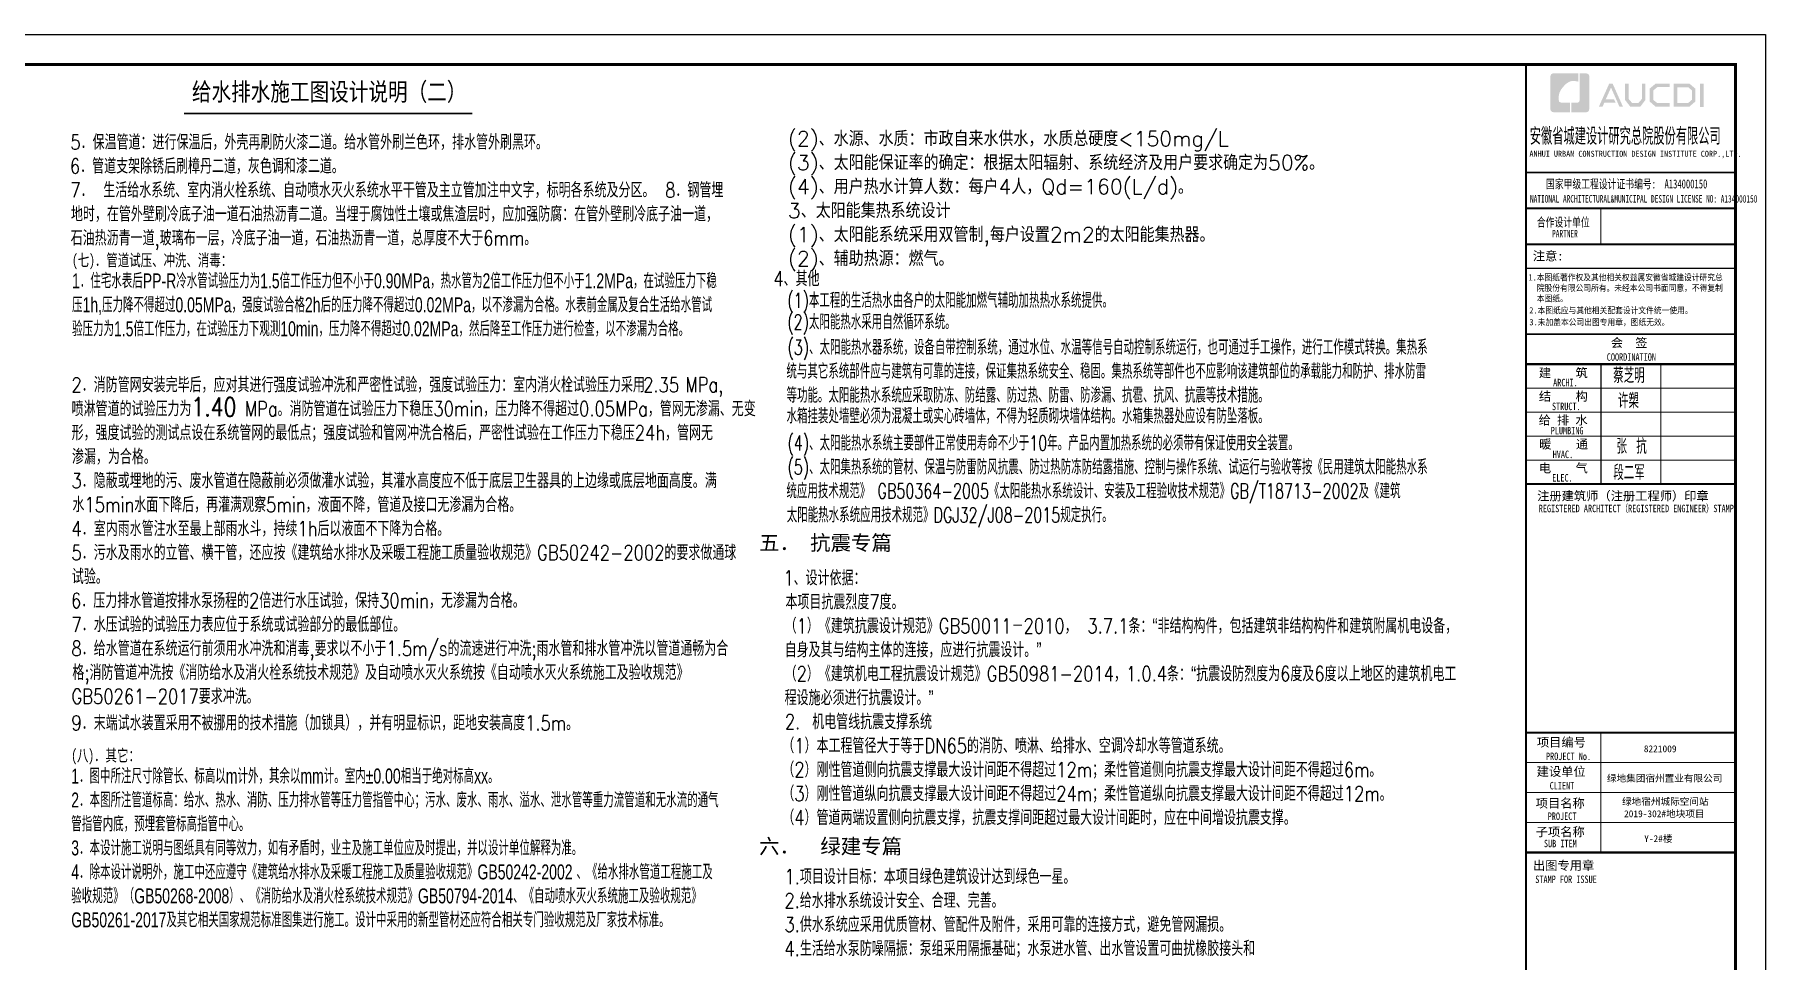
# Model space of a CAD drawing. Extents: x 27938 to 1507990, y 110129 to 923079.
# Drawn here: x 632772 to 690551, y 534156 to 565057 of the extents above; entities that cross this region are included whole.
import ezdxf

# ---------------------------------------------------------------- set-up
doc = ezdxf.new("R2010")
doc.units = 0
doc.header["$LTSCALE"] = 1000
doc.header["$MEASUREMENT"] = 0
for name, color, linetype in [('0s-水标注', 7, 'Continuous'), ('0s_水标注', 7, 'Continuous'), ('PUB_TEXT', 4, 'Continuous'), ('图框', 140, 'Continuous'), ('图签文字', 147, 'Continuous')]:
    doc.layers.add(name, color=color, linetype=linetype)
doc.layers.add('yichutu', color=7, linetype='Continuous', true_color=0xffffff, plot=False)
doc.layers.add('图签', color=147, linetype='Continuous', lineweight=18)
doc.styles.add('-黑体', font='simhei.ttf', dxfattribs={"width": 0.8})
doc.styles.add('HT', font='simhei.ttf')
doc.styles.add('HZ', font='txt', dxfattribs={"bigfont": 'hztxt'})
doc.styles.add('HZTXT', font='COMPLEX', dxfattribs={"width": 0.7, "bigfont": 'HZTXT'})
doc.styles.add('宋体', font='', dxfattribs={"height": 50})
doc.styles.add('建筑图签-1', font='simhei.ttf', dxfattribs={"width": 0.7})
doc.styles.add('建筑图签-2', font='TXT.shx', dxfattribs={"width": 0.5, "bigfont": 'HZTXT.shx'})
doc.styles.get('宋体').set_extended_font_data('SimSun')

# ---------------------------------------------------------------- blocks, each defined once
blk = doc.blocks.new('院标1')
h = blk.add_hatch(color=150)
h.dxf.hatch_style = 1
h.set_gradient(color1=(33, 113, 253), color2=(33, 113, 253), tint=1, name='INVCURVED')
edge = h.paths.add_edge_path()
edge.add_spline(control_points=[(116373, 648379), (116379, 648379), (116382, 648379), (116391, 648379), (116391, 648379), (116391, 648379), (116616, 648379), (116616, 648379), (116616, 648379), (116616, 648379), (116616, 648054), (116616, 648054), (116616, 648054), (116616, 648054), (116108, 648054), (116108, 648054), (116108, 648054), (116028, 648054), (115963, 648111), (115963, 648199), (115963, 648199), (115963, 648199), (115963, 649215), (115963, 649215), (115963, 649215), (115963, 649295), (116018, 649360), (116108, 649360), (116108, 649360), (116108, 649360), (116897, 649360), (116897, 649360), (116897, 649360), (116897, 649360), (116897, 649080), (116897, 649080), (116897, 649080), (116897, 649080), (116566, 649140), (116356, 648859), (116356, 648859), (116245, 648719), (116240, 648545), (116247, 648466), (116247, 648466), (116254, 648386), (116247, 648466), (116247, 648466), (116247, 648466), (116247, 648466), (116258, 648374), (116373, 648379)], knot_values=[0, 0, 0, 0, 0.071429, 0.071429, 0.071429, 0.107143, 0.142857, 0.142857, 0.142857, 0.178571, 0.214286, 0.214286, 0.214286, 0.25, 0.285714, 0.285714, 0.285714, 0.321429, 0.357143, 0.357143, 0.357143, 0.392857, 0.428571, 0.428571, 0.428571, 0.464286, 0.5, 0.5, 0.5, 0.535714, 0.571429, 0.571429, 0.571429, 0.607143, 0.642857, 0.642857, 0.642857, 0.678571, 0.714286, 0.714286, 0.714286, 0.75, 0.785714, 0.785714, 0.785714, 0.821429, 0.857143, 0.857143, 0.857143, 0.928571, 1, 1, 1, 1], degree=3, periodic=0)
h = blk.add_hatch(color=150)
h.dxf.hatch_style = 1
h.set_gradient(color1=(33, 113, 253), color2=(33, 113, 253), tint=1, name='INVCURVED')
edge = h.paths.add_edge_path()
edge.add_spline(control_points=[(117268, 649215), (117268, 649215), (117268, 648199), (117268, 648199), (117268, 648199), (117268, 648114), (117212, 648054), (117123, 648054), (117123, 648054), (117123, 648054), (116663, 648054), (116663, 648054), (116663, 648054), (116663, 648054), (116663, 648379), (116663, 648379), (116663, 648379), (116663, 648379), (116865, 648379), (116865, 648379), (116865, 648379), (116907, 648379), (116941, 648413), (116941, 648455), (116941, 648455), (116941, 648455), (116941, 649360), (116941, 649360), (116941, 649360), (116941, 649360), (117123, 649360), (117123, 649360), (117123, 649360), (117204, 649360), (117268, 649306), (117268, 649215)], knot_values=[0, 0, 0, 0, 0.1, 0.1, 0.1, 0.15, 0.2, 0.2, 0.2, 0.25, 0.3, 0.3, 0.3, 0.35, 0.4, 0.4, 0.4, 0.45, 0.5, 0.5, 0.5, 0.55, 0.6, 0.6, 0.6, 0.65, 0.7, 0.7, 0.7, 0.75, 0.8, 0.8, 0.8, 0.9, 1, 1, 1, 1], degree=3, periodic=0)
blk = doc.blocks.new('TK')
at = {"layer": '图框'}
h = blk.add_hatch(color=256, dxfattribs=at)
h.paths.add_polyline_path([(547288, 547072), (547414, 547072), (547414, 546302), (547288, 546302)])
h.paths.add_polyline_path([(546536, 546956), (546536, 546430), (546896, 546430), (547020, 546536), (547020, 546855), (546900, 546956)], flags=16)
h.paths.add_polyline_path([(546418, 547074), (546418, 546311), (546940, 546311), (547138, 546482), (547138, 546910), (546943, 547074)])
h.paths.add_polyline_path([(546275, 547077), (546275, 546962), (545868, 546962), (545735, 546851), (545735, 546531), (545868, 546429), (546277, 546429), (546277, 546307), (545813, 546307), (545611, 546481), (545611, 546910), (545809, 547077)])
h.paths.add_polyline_path([(544792, 547075), (544912, 547075), (544912, 546565), (545026, 546433), (545237, 546433), (545351, 546565), (545351, 547075), (545465, 547075), (545465, 546528), (545301, 546311), (544963, 546311), (544792, 546530)])
h.paths.add_polyline_path([(544260, 547074), (544377, 547074), (544719, 546310), (544603, 546310), (544322, 546944), (544147, 546556), (544418, 546556), (544479, 546440), (544098, 546440), (544039, 546308), (543916, 546308)])
for p, q in [((541480, 544114), (548480, 544114)), ((541480, 544114), (548480, 544114)), ((541480, 542914), (548480, 542914))]:
    blk.add_line(p, q, dxfattribs=at)
blk.add_lwpolyline([(465375, 548714), (549475, 548714), (549475, 489314), (465375, 489314)], close=True, dxfattribs=at)
blk.add_lwpolyline([(465375, 548714), (549475, 548714), (549475, 489314), (465375, 489314)], close=True, dxfattribs=at)
at = {"layer": '图框', "const_width": 100}
blk.add_lwpolyline([(548475, 490314), (548475, 547714), (467875, 547714), (467875, 490314)], close=True, dxfattribs=at)
at = {"layer": '图框'}
for points, const_width in [([(541480, 490314), (541480, 547714)], 70), ([(541480, 544114), (548480, 544114)], 60), ([(541480, 542914), (548480, 542914)], 60), ([(541480, 542914), (548480, 542914)], 60), ([(543980, 542914), (543980, 541714)], 35), ([(541480, 541714), (548480, 541714)], 60), ([(541480, 541714), (548480, 541714)], 60), ([(541480, 540913), (548480, 540913)], 35), ([(541488, 538714), (548488, 538714)], 60), ([(541488, 537714), (548488, 537714)], 70), ([(541488, 537714), (548488, 537714)], 70), ([(543988, 537714), (543988, 533714)], 35), ([(545988, 537714), (545988, 533714)], 35), ([(541488, 536914), (548488, 536914)], 35), ([(541488, 536114), (548488, 536114)], 35), ([(541488, 535314), (548488, 535314)], 35), ([(541488, 534514), (548488, 534514)], 35), ([(541488, 533714), (548488, 533714)], 70), ([(541480, 525414), (548480, 525414)], 70), ([(541480, 525414), (548480, 525414)], 70), ([(543980, 521414), (543980, 525414)], 35), ([(541480, 524414), (548480, 524414)], 35), ([(541480, 523414), (548480, 523414)], 35), ([(541480, 522414), (548480, 522414)], 35), ([(548480, 521414), (541480, 521414)], 70)]:
    blk.add_lwpolyline(points, dxfattribs=dict(at, const_width=const_width))
blk.add_blockref('院标1', (426331, -101935))
for s, height, style, width, p in [('ANHUI URBAN CONSTRUCTION DESIGN INSTITUTE CORP.,LTD.', 200, '建筑图签-1', 0.91, (541598, 544636)), ('NATIONAL ARCHITECTURAL&MUNICIPAL DESIGN LICENSE NO: A134000150', 250, '建筑图签-1', 0.6, (541617, 543108)), ('PARTNER', 250, '建筑图签-1', 0.6, (542355, 541947)), ('1.本图纸著作权及其他相关权益属安徽省城建设计研究总', 210, 'HT', 0.88, (541566, 540507)), ('院股份有限公司所有。未经本公司书面同意，不得复制', 210, 'HT', 0.88, (541845, 540153)), (' 2.本图纸应与其他相关配套设计文件统一使用。 ', 210, 'HT', 0.88, (541455, 539406)), ('本图纸。', 210, 'HT', 0.88, (541845, 539803)), ('3.未加盖本公司出图专用章，图纸无效。', 210, 'HT', 0.88, (541598, 539011)), ('COORDINATION', 250, '建筑图签-1', 0.7, (544180, 537827)), ('ARCHI.', 250, '建筑图签-1', 0.7, (542389, 536975)), ('STRUCT.', 250, '建筑图签-1', 0.7, (542350, 536179)), ('PLUMBING', 250, '建筑图签-1', 0.7, (542309, 535372)), ('HVAC.', 250, '建筑图签-1', 0.7, (542374, 534579)), ('ELEC.', 250, '建筑图签-1', 0.7, (542358, 533794)), ('REGISTERED ARCHITECT（REGISTERED ENGINEER）STAMP', 250, '建筑图签-1', 0.7, (541909, 532772)), ('PROJECT No.', 250, '建筑图签-1', 0.7, (542150, 524499, -1799)), ('CLIENT', 250, '建筑图签-1', 0.7, (542274, 523520)), ('PROJECT', 250, '建筑图签-1', 0.7, (542209, 522500)), ('SUB ITEM', 250, '建筑图签-1', 0.7, (542082, 521589)), ('STAMP FOR ISSUE', 250, '建筑图签-1', 0.7, (541793, 520395))]:
    blk.add_text(s, height=height, dxfattribs=dict(at, style=style, width=width)).set_placement(p)
at = {"layer": '图签', "color": 2, "style": '宋体'}
for s, height, p in [('8221009', 229.3, (545417, 524761)), ('绿地集团宿州置业有限公司', 229.34, (544185, 523776)), ('绿地宿州城际空间站', 229.3, (544690, 523001)), ('2019-302#地块项目', 229.34, (544757, 522592)), ('Y-2#楼', 229.3, (545429, 521761))]:
    blk.add_text(s, height=height, dxfattribs=at).set_placement(p)
at = {"layer": '图签文字', "color": 7, "style": '建筑图签-1'}
for s, height, width, p in [('安徽省城建设计研究总院股份有限公司', 500, 0.55, (541608, 545091)), ('国家甲级工程设计证书编号:  A134000150', 300, 0.7, (542152, 543581)), ('合作设计单位', 300, 0.7, (541845, 542304))]:
    blk.add_text(s, height=height, dxfattribs=dict(at, width=width)).set_placement(p)
for s, p in [('注意:', (541711, 541177)), ('会  签', (544315, 538281)), ('建    筑', (541910, 537280)), ('结    构', (541914, 536493)), ('给 排 水', (541905, 535699)), ('暖    通', (541923, 534896)), ('电    气', (541913, 534096)), ('注册建筑师（注册工程师）印章', (541855, 533167)), ('项目编号', (541848, 524946)), ('建设单位', (541840, 523969)), ('项目名称', (541807, 522911)), ('子项名称', (541807, 521954)), ('出图专用章', (541716, 520832))]:
    blk.add_text(s, height=300, dxfattribs=at).set_placement(p)
at = {"layer": '图签文字', "color": 1, "style": '建筑图签-2', "width": 0.7}
for s, p in [('蔡芝明', (544395, 537085)), ('许槊', (544555, 536242)), ('张 抗', (544505, 534724)), ('段二军', (544401, 533845))]:
    blk.add_text(s, height=500, dxfattribs=at).set_placement(p)
blk = doc.blocks.new('yct-841-594-84100-59399.9999999999-100-1000.0')
at = {"layer": 'yichutu', "color": 7, "true_color": 0xffffff}
blk.add_lwpolyline([(0, 0), (0, 59400), (84100, 59400), (84100, 0)], close=True, dxfattribs=at)

msp = doc.modelspace()

# ---------------------------------------------------------------- linework, layer by layer
at = {"layer": '0s_水标注', "const_width": 50}
msp.add_lwpolyline([(637756.8, 562421.7), (647380.1, 562421.7)], dxfattribs=at)

# ---------------------------------------------------------------- block references
msp.add_blockref('TK', (141075.6, 16343.3))
at = {"layer": 'yichutu'}
msp.add_blockref('yct-841-594-84100-59399.9999999999-100-1000.0', (606450.6, 505657), dxfattribs=at)

# ---------------------------------------------------------------- texts
at = {"layer": '0s-水标注', "char_height": 500, "width": 14500, "attachment_point": 1, "style": 'HZ'}
for s, insert in [('\\P{\\fSimHei|b0|i0|c134|p2;五． 抗震专篇}', (656956.8, 549177.3)), ('\\P{\\fSimHei|b0|i0|c134|p2;六．  绿建专篇}', (656956.8, 539049))]:
    msp.add_mtext(s, dxfattribs=dict(at, insert=insert))
at = {"layer": '0s_水标注', "width": 0.8}
for s, height, style, p in [('给水排水施工图设计说明（二）', 600, '-黑体', (638023.1, 562850.7)), ('5．保温管道：进行保温后，外壳再刷防火漆二道。给水管外刷兰色环，排水管外刷黑环。', 500, 'HZ', (633965.3, 561216.9)), ('6．管道支架除锈后刷樟丹二道，灰色调和漆二道。', 500, 'HZ', (633951, 560416.9)), ('7． 生活给水系统、室内消火栓系统、自动喷水灭火系统水平干管及主立管加注中文字，标明各系统及分区。 8．钢管埋', 500, 'HZ', (633965.3, 559616.9)), ('地时，在管外壁刷冷底子油一道石油热沥青二道。当埋于腐蚀性土壤或焦渣层时，应加强防腐：在管外壁刷冷底子油一道，', 500, 'HZ', (633986.1, 558816.9)), ('石油热沥青一道,玻璃布一层，冷底子油一道，石油热沥青一道，总厚度不大于6mm。', 500, 'HZ', (633976.6, 558016.9)), ('4、其他', 500, 'HZ', (657432.7, 556657.2)), ('1、设计依据：', 500, 'HZ', (657767.5, 546671.3)), ('本项目抗震烈度7度。', 500, 'HZ', (657837.2, 545871.3)), ('（1）《建筑抗震设计规范》GB50011－2010， 3.7.1条：“非结构构件，包括建筑非结构构件和建筑附属机电设备，', 500, 'HZ', (657810.4, 545071.3)), ('自身及其与结构主体的连接，应进行抗震设计。”', 500, 'HZ', (657810.4, 544271.3)), ('（2）《建筑机电工程抗震设计规范》GB50981-2014，1.0.4条：“抗震设防烈度为6度及6度以上地区的建筑机电工', 500, 'HZ', (657810.4, 543471.3)), ('程设施必须进行抗震设计。”', 500, 'HZ', (657810.4, 542671.3)), ('2.\u3000机电管线抗震支撑系统', 500, 'HZ', (657816.7, 541871.3)), ('（1）本工程管径大于等于DN65的消防、喷淋、给排水、空调冷却水等管道系统。', 500, 'HZ', (657733, 541071.3)), ('（2）刚性管道侧向抗震支撑最大设计间距不得超过12m；柔性管道侧向抗震支撑最大设计间距不得超过6m。', 500, 'HZ', (657733, 540271.3)), ('（3）刚性管道纵向抗震支撑最大设计间距不得超过24m；柔性管道纵向抗震支撑最大设计间距不得超过12m。', 500, 'HZ', (657733, 539471.3)), ('（4）管道两端设置侧向抗震支撑，抗震支撑间距超过最大设计间距时，应在中间增设抗震支撑。', 500, 'HZ', (657733, 538671.3))]:
    msp.add_text(s, height=height, dxfattribs=dict(at, style=style)).set_placement(p)
at = {"layer": '0s_水标注', "color": 7}
for s, height, style, width, p in [('(3)、太阳能热水器系统，设备自带控制系统，通过水位、水温等信号自动控制系统运行，也可通过手工操作，进行工作模式转换。集热系', 500, 'HZTXT', 0.7, (657905.5, 554371.4)), ('统与其它系统部件应与建筑有可靠的连接，保证集热系统安全、稳固。集热系统等部件也不应影响该建筑部位的承载能力和防护、排水防雷', 500, 'HZTXT', 0.7, (657869.7, 553571.4)), ('2．消防管网安装完毕后，应对其进行强度试验冲洗和严密性试验，强度试验压力：室内消火栓试验压力采用', 500, 'HZ', 0.8, (634002.3, 553117)), ('2.35', 500, 'HZ', 0.8, (653088.1, 553117)), ('MPa,', 500, 'HZ', 0.8, (654493.8, 553121)), ('1.40', 625, 'HZ', 0.8, (638007.4, 552317)), ('等功能。太阳能热水系统应采取防冻、防结露、防过热、防雷、防渗漏、抗雹、抗风、抗震等技术措施。', 500, 'HZTXT', 0.7, (657872.4, 552771.4)), ('喷淋管道的试验压力为', 500, 'HZ', 0.8, (634007.4, 552317)), ('MPa。消防管道在试验压力下稳压30min，压力降不得超过0.05MPa，管网无渗漏、无变', 500, 'HZ', 0.8, (639787.4, 552317)), ('形，强度试验的测试点设在系统管网的最低点；强度试验和管网冲洗合格后，严密性试验在工作压力下稳压24h，管网无', 500, 'HZ', 0.8, (634007.4, 551517)), ('渗漏，为合格。', 500, 'HZ', 0.8, (634020, 550717)), ('(4)、太阳能热水系统主要部件正常使用寿命不少于10年。产品内置加热系统的必须带有保证使用安全装置。', 500, 'HZTXT', 0.7, (657905.5, 551174.5)), ('(5)、太阳集热系统的管材、保温与防雷防风抗震、防过热防冻防结露措施、控制与操作系统、试运行与验收等按《民用建筑太阳能热水系', 500, 'HZTXT', 0.7, (657905.5, 550374.5)), ('3．隐蔽或埋地的污、废水管道在隐蔽前必须做灌水试验，其灌水高度应不低于底层卫生器具的上边缘或底层地面高度。满', 500, 'HZ', 0.8, (634002.3, 549917)), ('统应用技术规范》 GB50364-2005《太阳能热水系统设计、安装及工程验收技术规范》GB/T18713-2002及《建筑', 500, 'HZTXT', 0.7, (657869.7, 549574.5)), ('水15min水面下降后，再灌满观察5min，液面不降，管道及接口无渗漏为合格。', 500, 'HZ', 0.8, (634035.8, 549117)), ('太阳能热水系统应用技术规范》DGJ32/J08-2015规定执行。', 500, 'HZTXT', 0.7, (657880.7, 548774.5)), ('4．室内雨水管注水至最上部雨水斗，持续1h后以液面不下降为合格。', 500, 'HZ', 0.8, (634002.3, 548317)), ('5．污水及雨水的立管、横干管，还应按《建筑给水排水及采暖工程施工质量验收规范》GB50242-2002的要求做通球', 500, 'HZ', 0.8, (634002.3, 547517)), ('试验。', 500, 'HZ', 0.8, (634016.9, 546717)), ('6．压力排水管道按排水泵扬程的2倍进行水压试验，保持30min，无渗漏为合格。', 500, 'HZ', 0.8, (633988.1, 545917)), ('7．水压试验的试验压力表应位于系统或试验部分的最低部位。', 500, 'HZ', 0.8, (634002.3, 545117)), ('8．给水管道在系统运行前须用水冲洗和消毒,要求以不小于1.5m/s的流速进行冲洗;雨水管和排水管冲洗以管道通畅为合', 500, 'HZ', 0.8, (634002.3, 544317)), ('格;消防管道冲洗按《消防给水及消火栓系统技术规范》及自动喷水灭火系统按《自动喷水灭火系统施工及验收规范》', 500, 'HZ', 0.8, (634032.6, 543517)), ('GB50261-2017要求冲洗。', 500, 'HZ', 0.8, (634002.3, 542717)), ('1.项目设计目标：本项目绿色建筑设计达到绿色一星。', 500, 'HZ', 0.8, (657804.3, 536702.1)), ('2.给水排水系统设计安全、合理、完善。', 500, 'HZ', 0.8, (657804.3, 535902.1)), ('3.供水系统应采用优质管材、管配件及附件，采用可靠的连接方式，避免管网漏损。', 500, 'HZ', 0.8, (657804.3, 535102.1)), ('4.生活给水泵防噪隔振：泵组采用隔振基础；水泵进水管、出水管设置可曲扰橡胶接头和', 500, 'HZ', 0.8, (657804.3, 534302.1))]:
    msp.add_text(s, height=height, dxfattribs=dict(at, style=style, width=width)).set_placement(p)
at = {"layer": '0s_水标注', "color": 1, "style": 'HZTXT', "width": 0.7}
msp.add_text('水箱挂装处墙壁必须为混凝土或实心砖墙体，不得为轻质砌块墙体结构。水箱集热器处应设有防坠落板。', height=500, dxfattribs=at).set_placement((657872.4, 552076.7))
at = {"layer": '0s_水标注', "color": 0, "style": 'HZ', "width": 0.8}
msp.add_text('9．末端试水装置采用不被挪用的技术措施（加锁具），并有明显标识，距地安装高度1.5m。', height=500, dxfattribs=at).set_placement((634002.3, 541831.9))
at = {"layer": '0s_水标注', "char_height": 500, "width": 21570.464, "attachment_point": 1, "line_spacing_factor": 0.96}
for s, insert, style in [('(2)、水源、水质：市政自来水供水，水质总硬度<150mg/L\\P(3)、太阳能保证率的确定：根据太阳辐射、系统经济及用户要求确定为50%。\\P(4)、用户热水计算人数：每户4人，Qd=160(L/d)。\\P3、太阳能集热系统设计\\P(1)、太阳能系统采用双管制,每户设置2m2的太阳能集热器。\\P(2)、辅助热源：燃气。', (657918.7, 561833.3), 'HZ'), ('{\\fSimHei|b0|i0|c134|p2;\\H0.8x;\\C7;(七)．管道试压、冲洗、消毒：\\P\\Fros,hztxt|c134;\\H1.25x;1．住宅水表后PP-R冷水管试验压力为1.5倍工作压力但不小于0.90MPa，热水管为2倍工作压力但不小于1.2MPa，在试验压力下稳压1h,压力降不得超过0.05MPa，强度试验合格2h后的压力降不得超过0.02MPa，以不渗漏为合格。水表前金属及复合生活给水管试验压力为1.5倍工作压力，在试验压力下观测10min，压力降不得超过0.02MPa，然后降至工作压力进行检查，以不渗漏为合格。}', (634022.3, 557728.4), 'HZTXT'), ('{\\fSimHei|b0|i0|c134|p2;\\H0.8x;\\C7;(八)．其它：\\P\\Fros,hztxt|c134;\\H1.25x;1．图中所注尺寸除管长、标高以m计外，其余以mm计。室内±0.00相当于绝对标高xx。\\P2．本图所注管道标高：给水、热水、消防、压力排水管等压力管指管中心；污水、废水、雨水、溢水、泄水管等重力流管道和无水流的通气管指管内底，预埋套管标高指管中心。\\P3．本设计施工说明与图纸具有同等效力，如有矛盾时，业主及施工单位应及时提出，并以设计单位解释为准。\\P4．除本设计说明外，施工中还应遵守《建筑给水排水及采暖工程施工及质量验收规范》GB50242-2002 、《给水排水管道工程施工及验收规范》（GB50268-2008）、《消防给水及消火栓系统技术规范》GB50794-2014、《自动喷水灭火系统施工及验收规范》 GB50261-2017及其它相关国家规范标准图集进行施工。设计中采用的新型管材还应符合相关专门验收规范及厂家技术标准。}', (633995.4, 541200.1), 'HZTXT')]:
    msp.add_mtext(s, dxfattribs=dict(at, insert=insert, style=style))
at = {"layer": 'PUB_TEXT', "color": 0, "style": 'HZ', "width": 0.7}
for s, p in [('(1)本工程的生活热水由各户的太阳能加燃气辅助加热热水系统提供。', (657899.3, 555935.8)), ('(2)太阳能热水采用自然循环系统。', (657899.3, 555218.9))]:
    msp.add_text(s, height=500, dxfattribs=at).set_placement(p)

doc.saveas('drawing.dxf')
